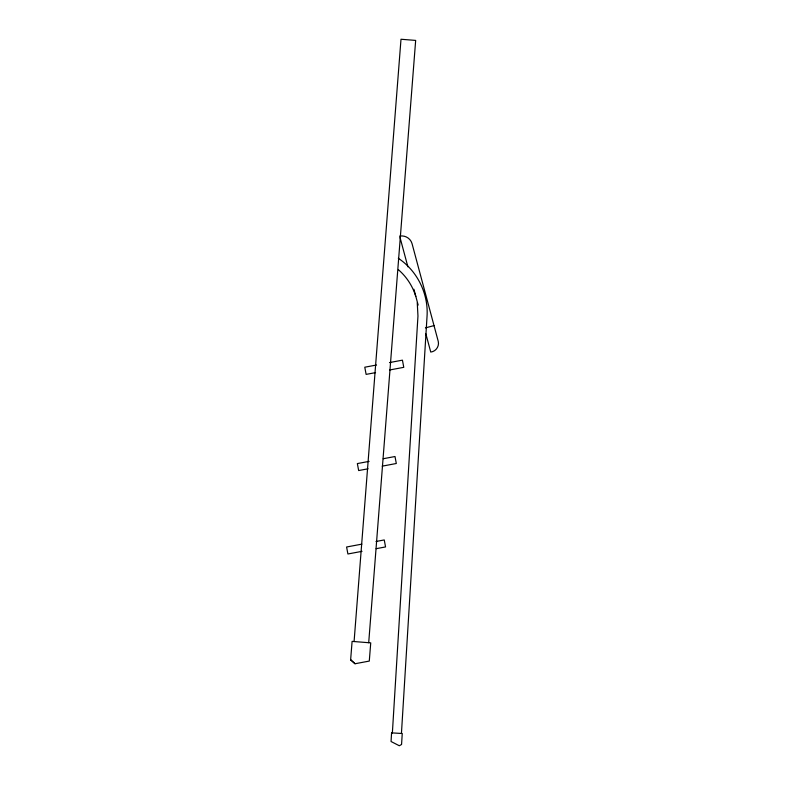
<?xml version="1.0" encoding="UTF-8"?>
<svg xmlns="http://www.w3.org/2000/svg" width="785" height="785" viewBox="0 0 785 785"><rect width="100%" height="100%" fill="white"/><g stroke="black" fill="none" stroke-linecap="round" stroke-linejoin="round"><path stroke-width="1.18" d="M392.372 732.915L417.963 316.041L417.257 302.774M401.439 733.465L427.04 316.335C428.551 293.668 417.247 270.815 398.299 258.285M354.084 641.541L400.998 39.25L415.667 40.418L368.705 642.709M350.63 659.783L352.102 641.384L370.736 642.876L369.284 661.078L355.036 663.747L350.63 659.783L355.036 663.747M425.421 327.894L434.017 325.598M376.545 365.005L364.78 367.213L366.124 374.386L375.544 372.63M389.488 362.582L402.43 360.158L403.775 367.331L389.654 369.98M369.117 461.374L357.352 463.582L358.666 470.558L368.077 468.792M383.237 458.725L395.002 456.527L396.307 463.503L382.197 466.153M361.885 544.133L346.597 546.998L347.902 553.984L362.022 551.335M376.005 541.493L384.248 539.943L385.553 546.929L376.143 548.686M399.673 236.157C404.981 235.019 410.506 238.316 412.017 243.536L438.246 341.377C439.472 346.362 435.852 351.513 430.749 352.063L425.872 333.87M398.407 269.736C406.591 276.781 412.674 286.142 415.795 296.475M399.987 237.335L407.896 266.831M413.911 289.243L418.16 305.09M391.578 732.866L391.048 741.511L399.32 745.75L401.567 744.465L402.244 733.514L391.578 732.866"/></g></svg>
